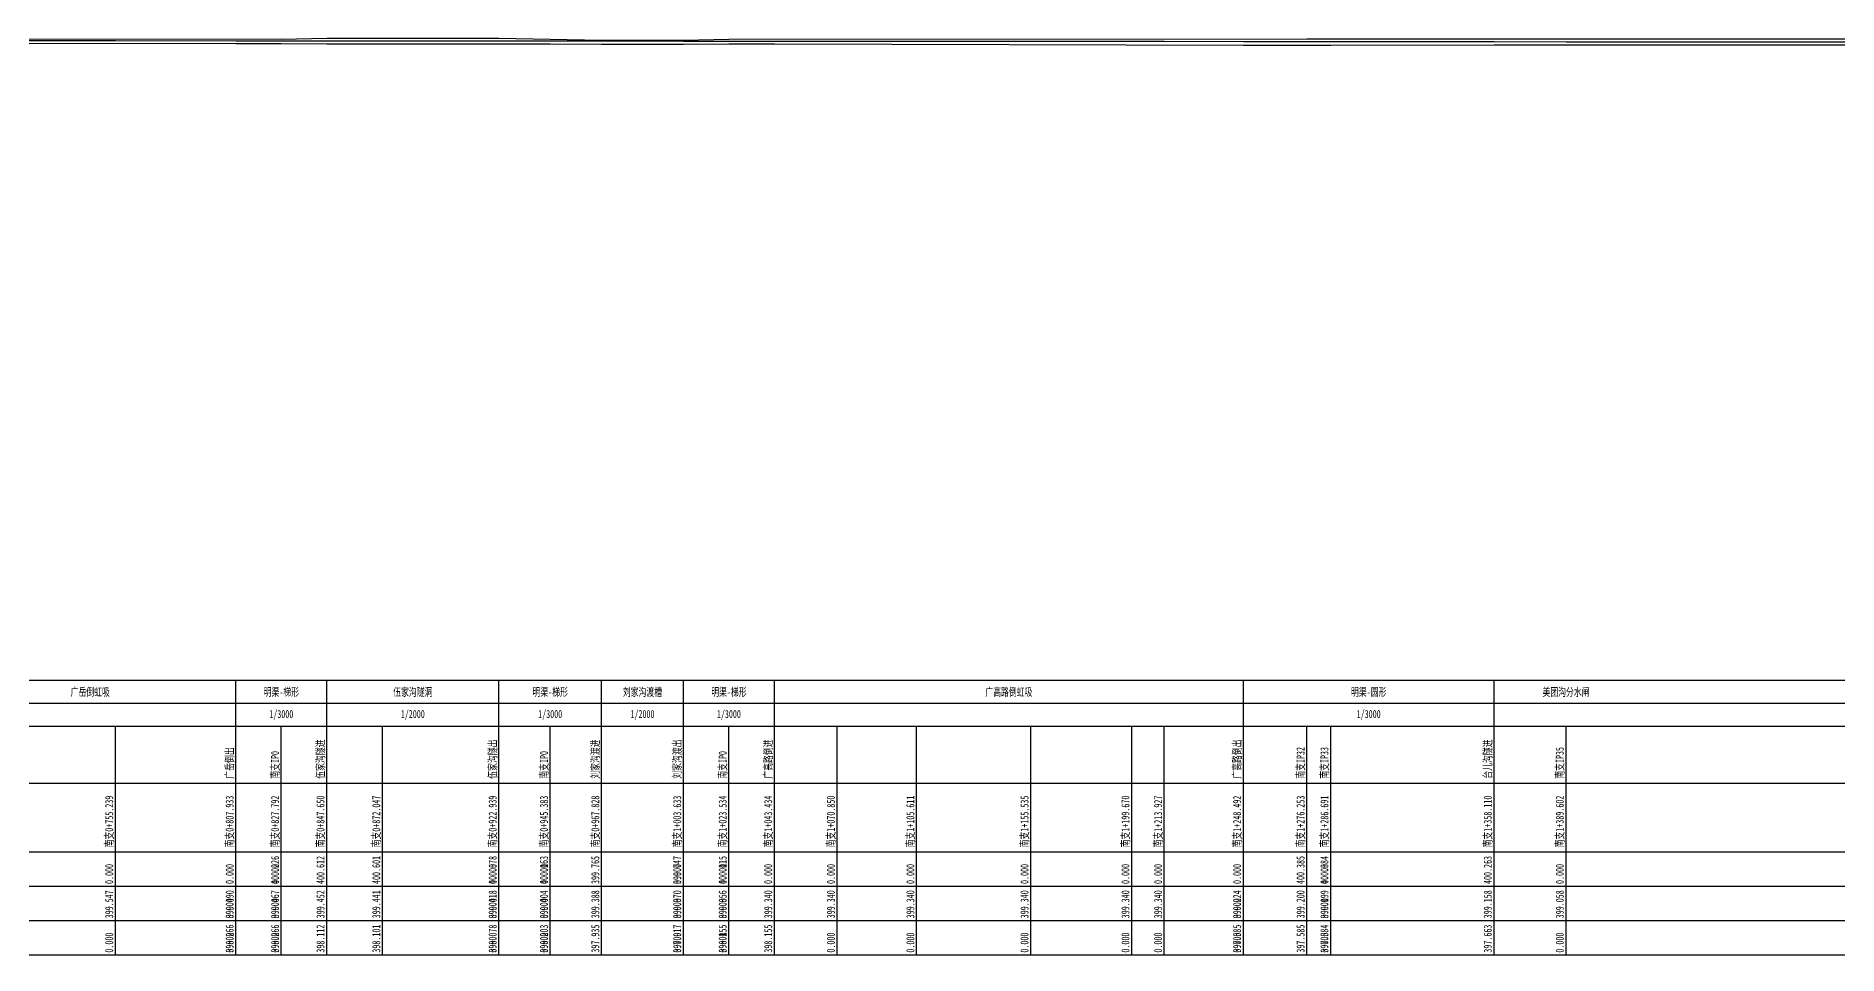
# Model space of a CAD drawing. Header units: metres. Extents: x -40 to 3057, y -560 to 402.
# Drawn here: x 721 to 1509, y 0 to 402 of the extents above; entities that cross this region are included whole.
import ezdxf
from ezdxf.enums import TextEntityAlignment as Align

# ---------------------------------------------------------------- set-up
doc = ezdxf.new("R2010")
doc.units = ezdxf.units.M
for name, color, linetype in [('纵断面_文字标注', 7, 'Continuous'), ('纵断面_渠底高程线', 3, 'Continuous'), ('纵断面_渠顶高程线', 1, 'Continuous'), ('纵断面_表格线框', 7, 'Continuous'), ('纵断面_设计水位线', 5, 'Continuous')]:
    doc.layers.add(name, color=color, linetype=linetype)
doc.styles.get("Standard").update_dxf_attribs({"font": '', "width": 0.7})
doc.styles.get('Standard').set_extended_font_data('仿宋')

msp = doc.modelspace()

# ---------------------------------------------------------------- linework, layer by layer
at = {"layer": '纵断面_渠底高程线'}
msp.add_lwpolyline([(680.54, 398.36), (807.93, 398.27), (827.79, 398.27), (847.65, 398.11), (872.05, 398.1), (922.94, 398.08), (945.38, 398.2), (967.83, 397.94), (1003.63, 397.92), (1023.53, 398.15), (1043.43, 398.15), (1248.49, 397.58), (1276.25, 397.58), (1286.69, 397.58), (1358.11, 397.66), (1630.31, 397.69)], dxfattribs=at)
at = {"layer": '纵断面_渠顶高程线'}
msp.add_lwpolyline([(0, 401.31), (108.43, 401.27), (169.21, 401.25), (192.78, 401.53), (258.32, 401.49), (283.63, 400.61), (301.73, 400.61), (415.63, 400.46), (618.05, 400.35), (642.65, 400.74), (662.24, 400.73), (671.39, 400.32), (827.79, 400.23), (847.65, 400.61), (872.05, 400.6), (922.94, 400.58), (945.38, 400.16), (967.83, 399.77), (1003.63, 399.75), (1023.53, 400.11), (1276.25, 400.38), (1286.69, 400.38), (1358.11, 400.26), (1630.31, 400.29)], dxfattribs=at)
at = {"layer": '纵断面_表格线框'}
for p, q in [((0, 120), (3057.06, 120)), ((807.93, 0), (807.93, 120)), ((847.65, 0), (847.65, 120)), ((922.94, 0), (922.94, 120)), ((967.83, 0), (967.83, 120)), ((1003.63, 0), (1003.63, 120)), ((1043.43, 0), (1043.43, 120)), ((1248.49, 0), (1248.49, 120)), ((1358.11, 0), (1358.11, 120)), ((0, 110), (3057.06, 110)), ((0, 100), (3057.06, 100)), ((755.24, 0), (755.24, 100)), ((807.93, 0), (807.93, 100)), ((827.79, 0), (827.79, 100)), ((827.79, 0), (827.79, 100)), ((872.05, 0), (872.05, 100)), ((922.94, 0), (922.94, 100)), ((945.38, 0), (945.38, 100)), ((945.38, 0), (945.38, 100)), ((1003.63, 0), (1003.63, 100)), ((1023.53, 0), (1023.53, 100)), ((1023.53, 0), (1023.53, 100)), ((1070.85, 0), (1070.85, 100)), ((1105.61, 0), (1105.61, 100)), ((1155.54, 0), (1155.54, 100)), ((1199.67, 0), (1199.67, 100)), ((1213.93, 0), (1213.93, 100)), ((1248.49, 0), (1248.49, 100)), ((1276.25, 0), (1276.25, 100)), ((1286.69, 0), (1286.69, 100)), ((1286.69, 0), (1286.69, 100)), ((1389.6, 0), (1389.6, 100)), ((0, 75), (3057.06, 75)), ((0, 45), (3057.06, 45)), ((0, 30), (3057.06, 30)), ((0, 15), (3057.06, 15)), ((0, 0), (3057.06, 0))]:
    msp.add_line(p, q, dxfattribs=at)
at = {"layer": '纵断面_设计水位线'}
msp.add_lwpolyline([(700.2, 399.55), (755.24, 399.55), (807.93, 399.49), (827.79, 399.47), (847.65, 399.45), (872.05, 399.44), (922.94, 399.42), (945.38, 399.4), (967.83, 399.39), (1003.63, 399.37), (1023.53, 399.36), (1043.43, 399.34), (1070.85, 399.34), (1105.61, 399.34), (1155.54, 399.34), (1199.67, 399.34), (1213.93, 399.34), (1248.49, 399.22), (1276.25, 399.2), (1286.69, 399.2), (1358.11, 399.16), (1389.6, 399.06), (1630.31, 398.94)], dxfattribs=at)

# ---------------------------------------------------------------- texts
at = {"layer": '纵断面_文字标注', "width": 0.7}
for s, p in [('广岳倒虹吸', (744.23, 115)), ('明渠-梯形', (827.79, 115)), ('伍家沟隧洞', (885.29, 115)), ('明渠-梯形', (945.38, 115)), ('刘家沟渡槽', (985.73, 115)), ('明渠-梯形', (1023.53, 115)), ('广高路倒虹吸', (1145.96, 115)), ('明渠-圆形', (1303.3, 115)), ('美团沟分水闸', (1389.6, 115)), ('1/3000', (827.79, 105)), ('1/2000', (885.29, 105)), ('1/3000', (945.38, 105)), ('1/2000', (985.73, 105)), ('1/3000', (1023.53, 105)), ('1/3000', (1303.3, 105))]:
    msp.add_text(s, height=3.5, dxfattribs=at).set_placement(p, align=Align.MIDDLE)
for s, p in [('广岳倒出', (806.93, 77)), ('南支IP0', (826.79, 77)), ('伍家沟隧进', (846.65, 77)), ('伍家沟隧出', (921.94, 77)), ('南支IP0', (944.38, 77)), ('刘家沟渡进', (966.83, 77)), ('刘家沟渡出', (1002.63, 77)), ('南支IP0', (1022.53, 77)), ('广高路倒进', (1042.43, 77)), ('广高路倒出', (1247.49, 77)), ('南支IP32', (1275.25, 77)), ('南支IP33', (1285.69, 77)), ('台儿沟隧进', (1357.11, 77)), ('南支IP35', (1388.6, 77)), ('南支0+755.239', (754.24, 47)), ('南支0+807.933', (806.93, 47)), ('南支0+807.933', (806.93, 47)), ('南支0+827.792', (826.79, 47)), ('南支0+827.792', (826.79, 47)), ('南支0+847.650', (846.65, 47)), ('南支0+872.047', (871.05, 47)), ('南支0+922.939', (921.94, 47)), ('南支0+922.939', (921.94, 47)), ('南支0+945.383', (944.38, 47)), ('南支0+945.383', (944.38, 47)), ('南支0+967.828', (966.83, 47)), ('南支1+003.633', (1002.63, 47)), ('南支1+003.633', (1002.63, 47)), ('南支1+023.534', (1022.53, 47)), ('南支1+023.534', (1022.53, 47)), ('南支1+043.434', (1042.43, 47)), ('南支1+070.850', (1069.85, 47)), ('南支1+105.611', (1104.61, 47)), ('南支1+155.535', (1154.54, 47)), ('南支1+199.670', (1198.67, 47)), ('南支1+213.927', (1212.93, 47)), ('南支1+248.492', (1247.49, 47)), ('南支1+248.492', (1247.49, 47)), ('南支1+276.253', (1275.25, 47)), ('南支1+286.691', (1285.69, 47)), ('南支1+286.691', (1285.69, 47)), ('南支1+358.110', (1357.11, 47)), ('南支1+389.602', (1388.6, 47)), ('400.226', (826.79, 31)), ('400.612', (846.65, 31)), ('400.601', (871.05, 31)), ('400.578', (921.94, 31)), ('400.163', (944.38, 31)), ('399.765', (966.83, 31)), ('399.747', (1002.63, 31)), ('400.115', (1022.53, 31)), ('400.385', (1275.25, 31)), ('400.384', (1285.69, 31)), ('400.263', (1357.11, 31)), ('0.000', (754.24, 31)), ('0.000', (806.93, 31)), ('0.000', (806.93, 31)), ('0.000', (826.79, 31)), ('0.000', (921.94, 31)), ('0.000', (944.38, 31)), ('0.000', (1002.63, 31)), ('0.000', (1022.53, 31)), ('0.000', (1042.43, 31)), ('0.000', (1069.85, 31)), ('0.000', (1104.61, 31)), ('0.000', (1154.54, 31)), ('0.000', (1198.67, 31)), ('0.000', (1212.93, 31)), ('0.000', (1247.49, 31)), ('0.000', (1247.49, 31)), ('0.000', (1285.69, 31)), ('0.000', (1388.6, 31)), ('399.547', (754.24, 16)), ('399.490', (806.93, 16)), ('0.000', (806.93, 16)), ('399.467', (826.79, 16)), ('0.000', (826.79, 16)), ('399.452', (846.65, 16)), ('399.441', (871.05, 16)), ('399.418', (921.94, 16)), ('0.000', (921.94, 16)), ('399.404', (944.38, 16)), ('0.000', (944.38, 16)), ('399.388', (966.83, 16)), ('399.370', (1002.63, 16)), ('0.000', (1002.63, 16)), ('399.356', (1022.53, 16)), ('0.000', (1022.53, 16)), ('399.340', (1042.43, 16)), ('399.340', (1069.85, 16)), ('399.340', (1104.61, 16)), ('399.340', (1154.54, 16)), ('399.340', (1198.67, 16)), ('399.340', (1212.93, 16)), ('399.224', (1247.49, 16)), ('0.000', (1247.49, 16)), ('399.200', (1275.25, 16)), ('399.199', (1285.69, 16)), ('0.000', (1285.69, 16)), ('399.158', (1357.11, 16)), ('399.058', (1388.6, 16)), ('0.000', (754.24, 1)), ('398.266', (806.93, 1)), ('0.000', (806.93, 1)), ('398.266', (826.79, 1)), ('0.000', (826.79, 1)), ('398.112', (846.65, 1)), ('398.101', (871.05, 1)), ('398.078', (921.94, 1)), ('0.000', (921.94, 1)), ('398.203', (944.38, 1)), ('0.000', (944.38, 1)), ('397.935', (966.83, 1)), ('397.917', (1002.63, 1)), ('0.000', (1002.63, 1)), ('398.155', (1022.53, 1)), ('0.000', (1022.53, 1)), ('398.155', (1042.43, 1)), ('0.000', (1069.85, 1)), ('0.000', (1104.61, 1)), ('0.000', (1154.54, 1)), ('0.000', (1198.67, 1)), ('0.000', (1212.93, 1)), ('397.585', (1247.49, 1)), ('0.000', (1247.49, 1)), ('397.585', (1275.25, 1)), ('397.584', (1285.69, 1)), ('0.000', (1285.69, 1)), ('397.663', (1357.11, 1)), ('0.000', (1388.6, 1))]:
    msp.add_text(s, height=3.5, rotation=90, dxfattribs=at).set_placement(p)

doc.saveas('drawing.dxf')
